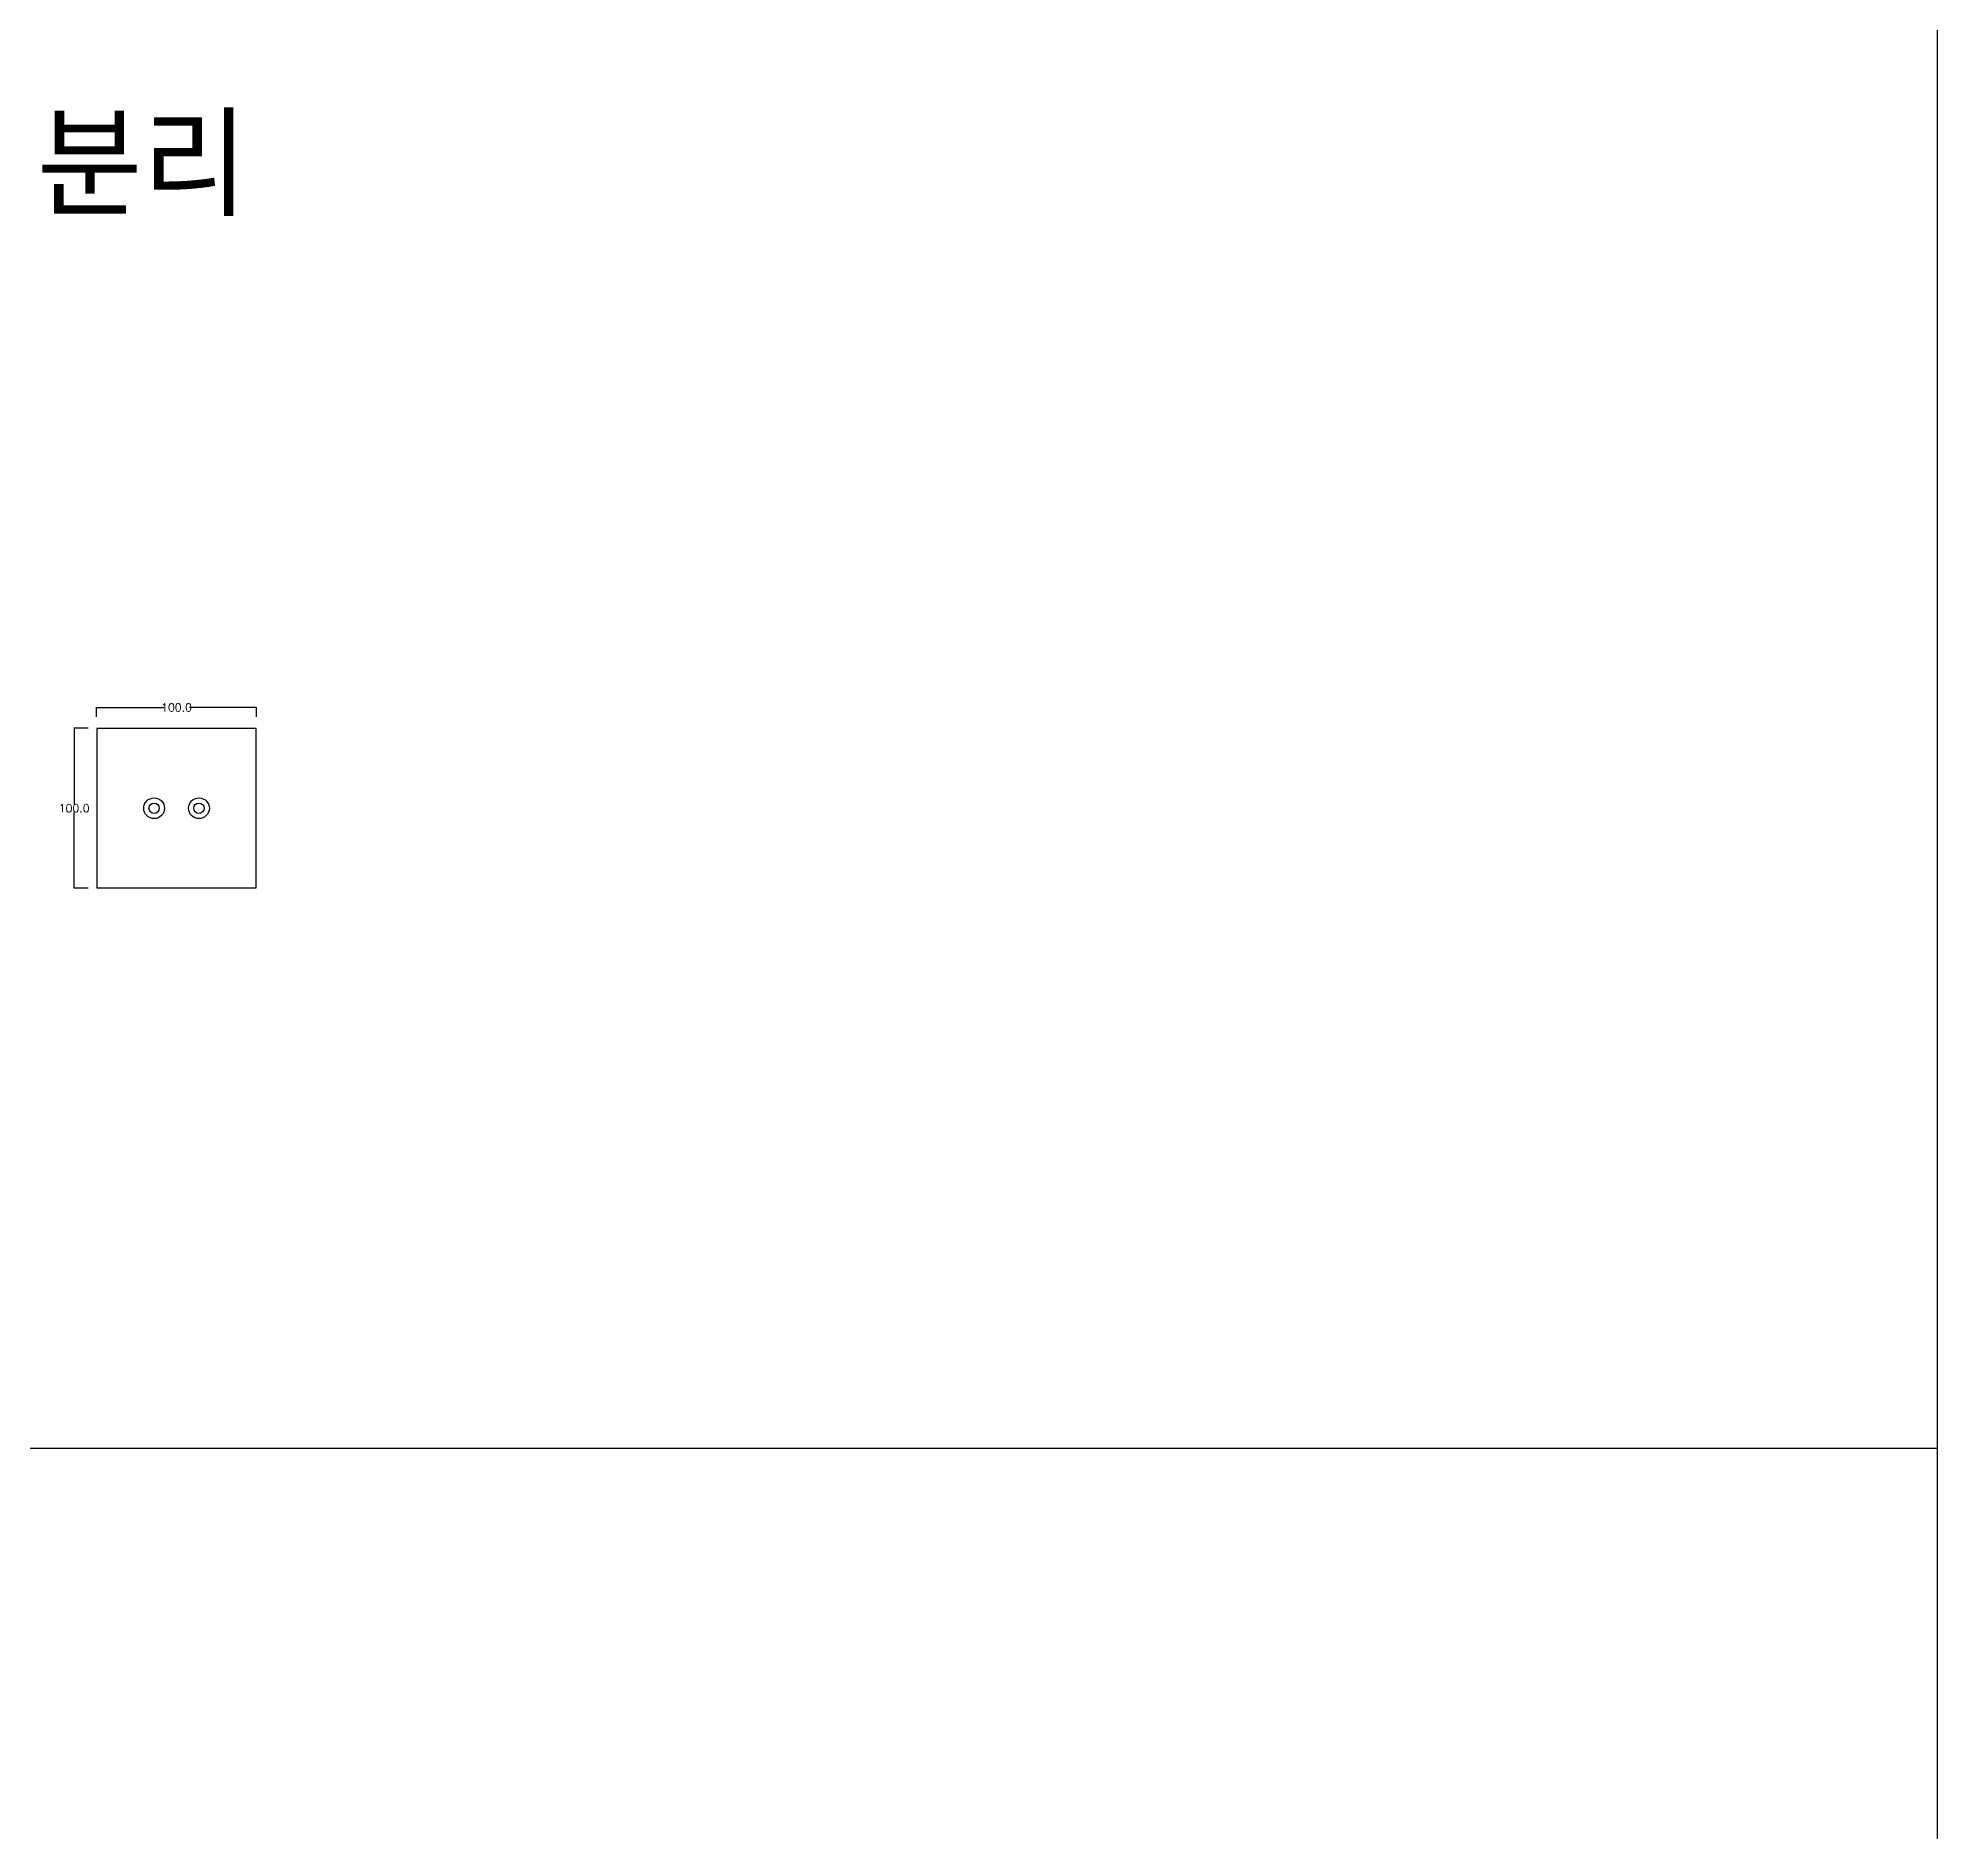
# Model space of a CAD drawing. Header units: millimetres. Extents: x 37110 to 56310, y -3510 to 5490.
# Drawn here: x 55123 to 56310, y -149 to 971 of the extents above; entities that cross this region are included whole.
import ezdxf

# ---------------------------------------------------------------- set-up
doc = ezdxf.new("R2010")
doc.units = ezdxf.units.MM
for name, color, linetype in [('TEXT', 3, 'Continuous'), ('볼트 구멍', 7, 'Continuous'), ('치구', 7, 'Continuous'), ('치수', 7, 'Continuous')]:
    doc.layers.add(name, color=color, linetype=linetype)
doc.styles.get("Standard").update_dxf_attribs({"font": 'txt.shx', "bigfont": 'whgtxt.shx'})
doc.dimstyles.get("Standard").update_dxf_attribs({"dimtxt": 7, "dimasz": 0.18, "dimexe": 0.18, "dimexo": 0.0625, "dimgap": 0.09, "dimtad": 0, "dimtih": 1, "dimtoh": 1, "dimdec": 1, "dimzin": 0, "dimdsep": 46, "dimtxsty": 'Standard', "dimcen": 0.09, "dimadec": 0, "dimazin": 0, "dimtfac": 1, "dimtdec": 1, "dimtofl": 0, "dimtmove": 0, "dimatfit": 3, "dimfxl": 0, "dimtolj": 1, "dimtzin": 0, "dimarcsym": 0})

# ---------------------------------------------------------------- blocks, each defined once
blk = doc.blocks.new('*D2689')
at = {"layer": 'Defpoints', "color": 0, "linetype": 'Continuous'}
for p in [(55160, 547.1), (55260, 553), (55260, 547.1)]:
    blk.add_point(p, dxfattribs=at)
at = {"layer": '치수', "color": 0, "linetype": 'Continuous', "lineweight": -2}
for p, q in [((55160, 547.2), (55160, 553.2)), ((55160.2, 553), (55202, 553)), ((55259.8, 553), (55218, 553)), ((55260, 547.2), (55260, 553.2))]:
    blk.add_line(p, q, dxfattribs=at)
at = {"layer": '치수', "color": 0, "linetype": 'Continuous'}
for points in [[(55160.2, 553), (55160.2, 553), (55160, 553)], [(55259.8, 553), (55259.8, 553), (55260, 553)]]:
    blk.add_solid(points, dxfattribs=at)
at = {"layer": '치수', "color": 0, "linetype": 'Continuous', "insert": (55210, 553), "char_height": 5, "attachment_point": 5}
blk.add_mtext('\\A1;100.0', dxfattribs=at)
blk = doc.blocks.new('*D2688')
at = {"layer": 'Defpoints', "color": 0, "linetype": 'Continuous'}
for p in [(55154.9, 540), (55146, 440), (55154.9, 440)]:
    blk.add_point(p, dxfattribs=at)
at = {"layer": '치수', "color": 0, "linetype": 'Continuous', "lineweight": -2}
for p, q in [((55154.8, 540), (55145.8, 540)), ((55146, 539.8), (55146, 492.6)), ((55146, 440.2), (55146, 487.4)), ((55154.8, 440), (55145.8, 440))]:
    blk.add_line(p, q, dxfattribs=at)
at = {"layer": '치수', "color": 0, "linetype": 'Continuous'}
for points in [[(55145.9, 539.8), (55146, 539.8), (55146, 540)], [(55145.9, 440.2), (55146, 440.2), (55146, 440)]]:
    blk.add_solid(points, dxfattribs=at)
at = {"layer": '치수', "color": 0, "linetype": 'Continuous', "insert": (55146, 490), "char_height": 5, "attachment_point": 5}
blk.add_mtext('\\A1;100.0', dxfattribs=at)

msp = doc.modelspace()

# ---------------------------------------------------------------- linework, layer by layer
at = {"color": 6}
for p, q in [((56310, 5490), (56310, -3510)), ((56310, 90), (37110, 90))]:
    msp.add_line(p, q, dxfattribs=at)
at = {"layer": '볼트 구멍', "color": 6}
for centre in [(55196, 490), (55224, 490)]:
    msp.add_circle(centre, 6.5, dxfattribs=at)
at = {"layer": '볼트 구멍', "color": 3}
for centre in [(55196, 490), (55224, 490)]:
    msp.add_circle(centre, 3.25, dxfattribs=at)
at = {"layer": '치구'}
msp.add_lwpolyline([(55160.25, 539.75), (55160.25, 440.25), (55259.75, 440.25), (55259.75, 539.75)], close=True, dxfattribs=at)

# ---------------------------------------------------------------- texts
at = {"layer": 'TEXT', "color": 1, "linetype": 'Continuous'}
msp.add_text('고 70이하 통치구 / 70 이상 분리', height=62.5, dxfattribs=at).set_placement((53986.041, 859.914))

# ---------------------------------------------------------------- dimensions: what is measured, and where the dimension line sits
at = {"layer": '치수', "color": 4, "linetype": 'Continuous'}
dim = msp.add_linear_dim(base=(55260, 552.99), p1=(55160, 547.107), p2=(55260, 547.107), dimstyle='Standard', override={"dimtxt": 5}, dxfattribs=at)
dim.commit()
dim.dimension.update_dxf_attribs({"geometry": '*D2689', "text_midpoint": (55210, 552.99)})
dim = msp.add_linear_dim(base=(55145.954, 440), p1=(55154.859, 540), p2=(55154.859, 440), angle=90, dimstyle='Standard', override={"dimtxt": 5}, dxfattribs=at)
dim.commit()
dim.dimension.update_dxf_attribs({"geometry": '*D2688', "text_midpoint": (55145.954, 490)})

doc.saveas('drawing.dxf')
